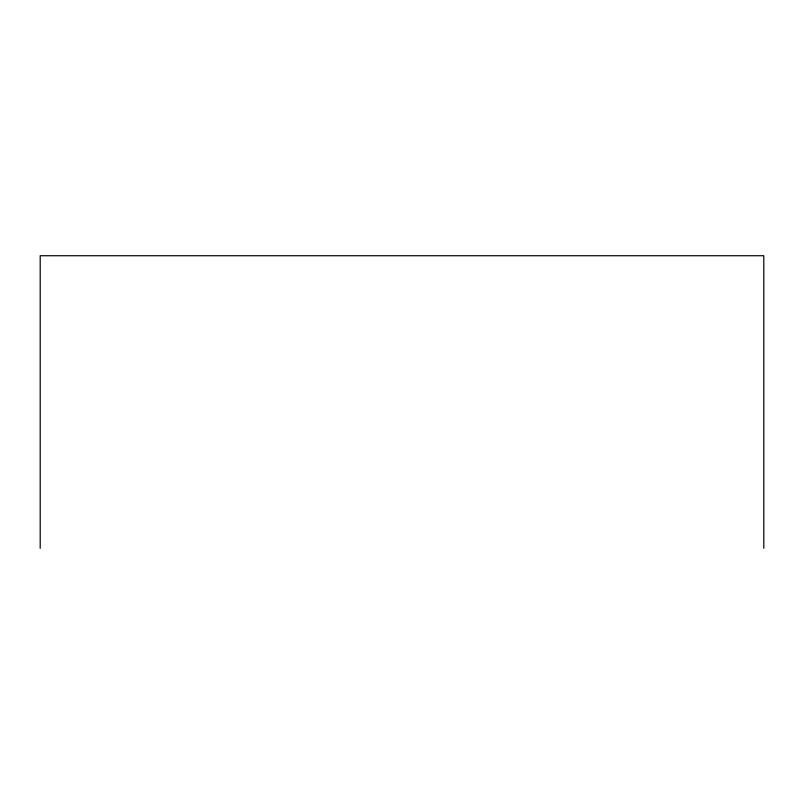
<?xml version="1.0" encoding="UTF-8"?>
<svg xmlns="http://www.w3.org/2000/svg" width="804" height="804" viewBox="0 0 804 804"><rect width="100%" height="100%" fill="white"/><g stroke="black" fill="none" stroke-linecap="round" stroke-linejoin="round"><path stroke-width="1.21" d="M763.8 548.268L763.8 255.732L40.2 255.732L40.2 548.268"/></g></svg>
